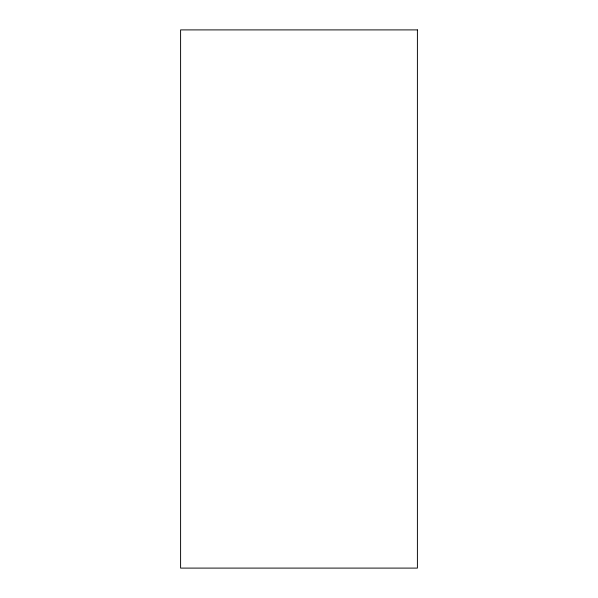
<?xml version="1.0" encoding="UTF-8"?>
<svg xmlns="http://www.w3.org/2000/svg" width="598" height="598" viewBox="0 0 598 598"><rect width="100%" height="100%" fill="white"/><g stroke="black" fill="none" stroke-linecap="round" stroke-linejoin="round"><path stroke-width="0.9" d="M417.404 29.9L180.596 29.9L180.596 568.1L417.404 568.1L417.404 29.9"/></g></svg>
